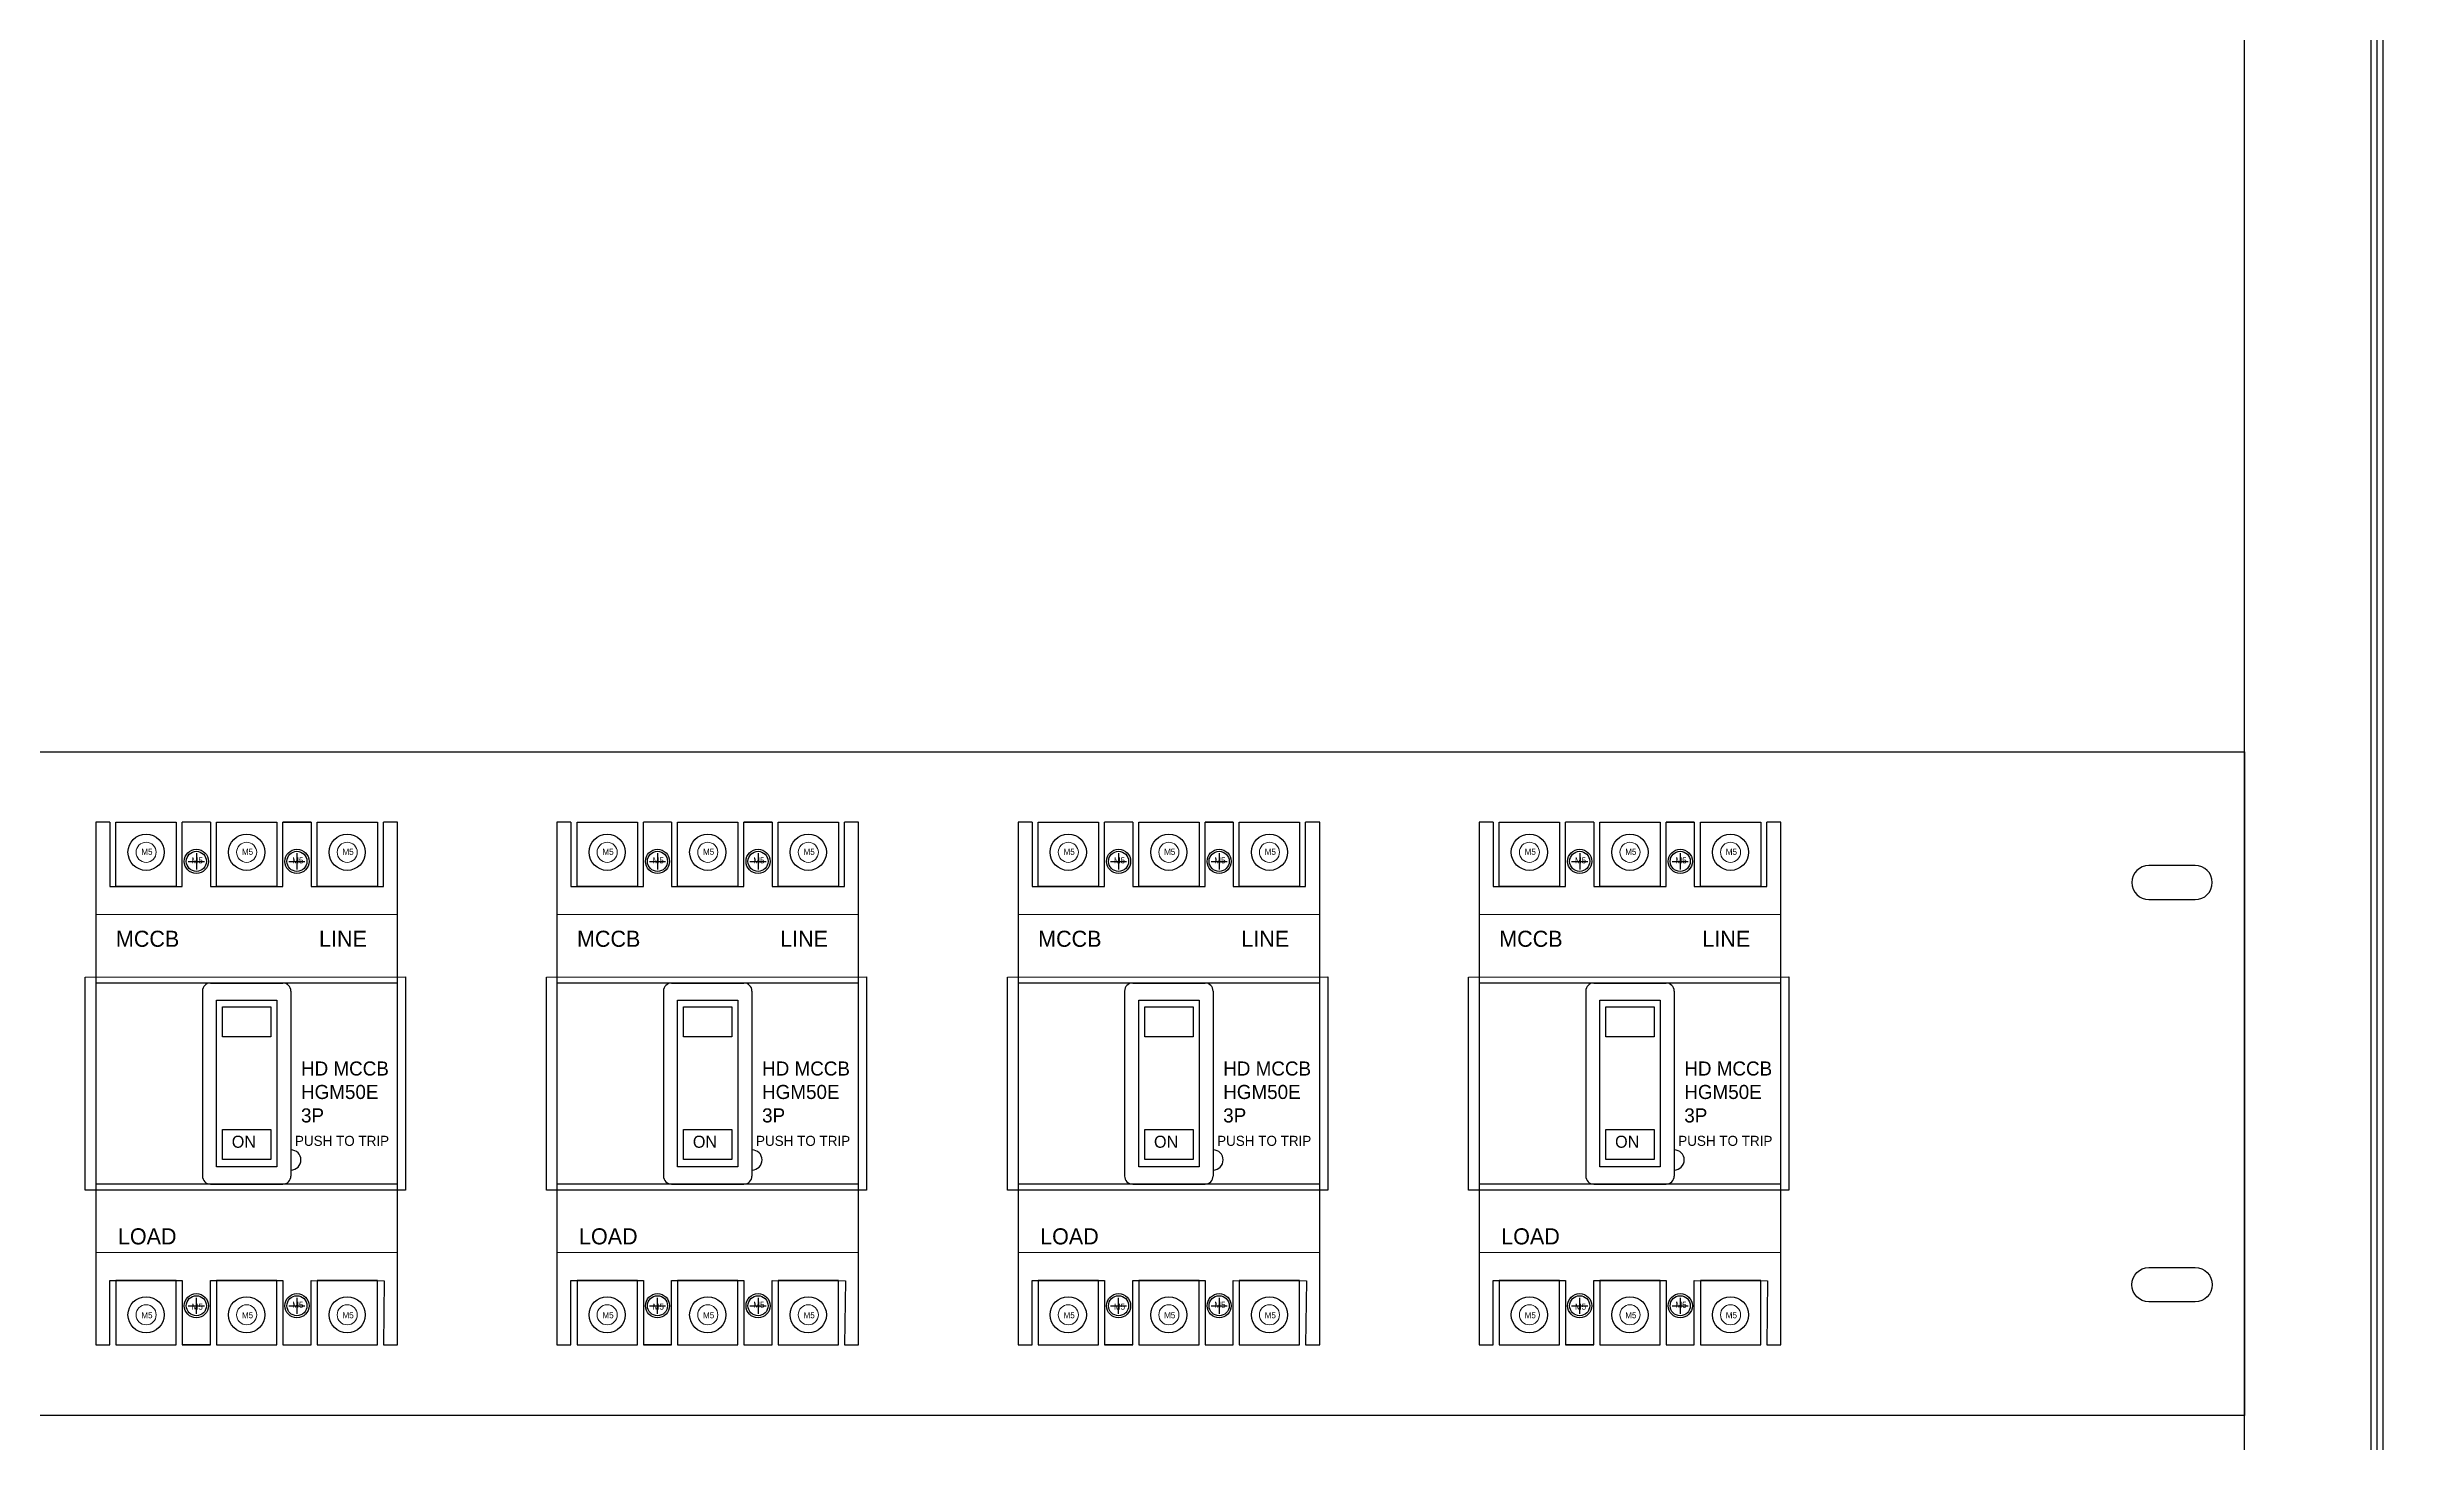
# Model space of a CAD drawing. Header units: millimetres. Extents: x 0 to 6523, y 0 to 4612.
# Drawn here: x 685 to 1274, y 2918 to 3265 of the extents above; entities that cross this region are included whole.
import ezdxf

# ---------------------------------------------------------------- set-up
doc = ezdxf.new("R2010")
doc.units = ezdxf.units.MM
doc.layers.add('CNC', color=7, linetype='Continuous')
doc.layers.add('E_Electrical Equipment', color=35, linetype='Continuous', lineweight=5)

# ---------------------------------------------------------------- blocks, each defined once
blk = doc.blocks.new('HYUNDAI MCCB HGM100E- 3P')
at = {"lineweight": 30}
for p, q in [((-24144.97, 7182.93), (-24137.97, 7182.93)), ((-24144.97, 7052.93), (-24137.97, 7052.93))]:
    blk.add_line(p, q, dxfattribs=at)
for p, q in [((-24116.47, 7182.93), (-24116.47, 7182.93)), ((-24116.47, 7142.93), (-24191.47, 7142.93)), ((-24164.97, 7140.93), (-24164.97, 7094.93)), ((-24162.97, 7142.93), (-24144.97, 7142.93)), ((-24161.47, 7138.63), (-24146.47, 7138.63)), ((-24161.47, 7097.22), (-24161.47, 7138.63)), ((-24146.47, 7138.63), (-24146.47, 7097.22)), ((-24142.97, 7140.93), (-24142.97, 7094.93)), ((-24159.97, 7137.01), (-24147.97, 7137.01)), ((-24159.97, 7129.51), (-24159.97, 7137.01)), ((-24147.97, 7137.01), (-24147.97, 7129.51)), ((-24147.97, 7129.51), (-24159.97, 7129.51)), ((-24159.97, 7106.51), (-24147.97, 7106.51)), ((-24159.97, 7099.01), (-24159.97, 7106.51)), ((-24147.97, 7106.51), (-24147.97, 7099.01)), ((-24146.47, 7097.22), (-24161.47, 7097.22)), ((-24147.97, 7099.01), (-24159.97, 7099.01)), ((-24116.47, 7092.93), (-24191.47, 7092.93)), ((-24162.97, 7092.93), (-24144.97, 7092.93))]:
    blk.add_line(p, q)
at = {"color": 4}
for p, q in [((-24166.47, 7175.18), (-24166.47, 7171.18)), ((-24141.47, 7175.18), (-24141.47, 7171.18)), ((-24168.47, 7173.18), (-24164.47, 7173.18)), ((-24143.47, 7173.18), (-24139.47, 7173.18)), ((-24168.47, 7062.68), (-24164.47, 7062.68)), ((-24166.47, 7060.68), (-24166.47, 7064.68)), ((-24143.47, 7062.68), (-24139.47, 7062.68)), ((-24141.47, 7064.68), (-24141.47, 7060.68))]:
    blk.add_line(p, q, dxfattribs=at)
at = {"lineweight": 30}
for points in [[(-24187.97, 7182.93), (-24191.47, 7182.93), (-24191.47, 7052.93), (-24187.97, 7052.93)], [(-24187.97, 7182.93), (-24187.97, 7166.93), (-24169.97, 7166.93), (-24169.97, 7182.93)], [(-24162.97, 7182.93), (-24169.97, 7182.93)], [(-24162.97, 7182.93), (-24169.97, 7182.93)], [(-24162.97, 7182.93), (-24162.97, 7166.93), (-24144.97, 7166.93), (-24144.97, 7182.93)], [(-24137.97, 7182.93), (-24144.97, 7182.93)], [(-24137.97, 7182.93), (-24137.97, 7166.93), (-24119.97, 7166.93), (-24119.97, 7182.93)], [(-24119.97, 7052.93), (-24116.47, 7052.93), (-24116.47, 7182.93), (-24119.97, 7182.93)], [(-24187.97, 7052.93), (-24187.97, 7068.93), (-24169.97, 7068.93), (-24169.97, 7052.93)], [(-24187.97, 7052.93), (-24187.97, 7068.93), (-24169.97, 7068.93), (-24169.97, 7052.93)], [(-24162.97, 7052.93), (-24162.97, 7068.93), (-24144.97, 7068.93), (-24144.97, 7052.93)], [(-24162.97, 7052.93), (-24162.97, 7068.93), (-24144.97, 7068.93), (-24144.97, 7052.93)], [(-24137.97, 7052.93), (-24137.97, 7068.93), (-24119.75, 7068.88), (-24119.97, 7052.93)], [(-24169.97, 7052.93), (-24162.97, 7052.93)], [(-24162.97, 7052.93), (-24169.97, 7052.93)], [(-24144.97, 7052.93), (-24137.97, 7052.93)]]:
    blk.add_lwpolyline(points, dxfattribs=at)
at = {"color": 1}
for points in [[(-24186.47, 7182.93), (-24171.47, 7182.93), (-24171.47, 7166.93), (-24186.47, 7166.93)], [(-24186.47, 7052.93), (-24171.47, 7052.93), (-24171.47, 7068.93), (-24186.47, 7068.93)]]:
    blk.add_lwpolyline(points, close=True, dxfattribs=at)
at = {"color": 2}
for points in [[(-24161.47, 7182.93), (-24146.47, 7182.93), (-24146.47, 7166.93), (-24161.47, 7166.93)], [(-24161.47, 7052.93), (-24146.47, 7052.93), (-24146.47, 7068.93), (-24161.47, 7068.93)]]:
    blk.add_lwpolyline(points, close=True, dxfattribs=at)
at = {"color": 5}
for points in [[(-24136.47, 7182.93), (-24121.47, 7182.93), (-24121.47, 7166.93), (-24136.47, 7166.93)], [(-24136.47, 7052.93), (-24121.47, 7052.93), (-24121.47, 7068.93), (-24136.47, 7068.93)]]:
    blk.add_lwpolyline(points, close=True, dxfattribs=at)
at = {"color": 4}
blk.add_lwpolyline([(-24114.47, 7091.43), (-24194.09, 7091.42), (-24194.09, 7144.42), (-24114.47, 7144.43)], close=True, dxfattribs=at)
at = {"color": 1}
for centre in [(-24178.97, 7175.43), (-24178.97, 7060.43)]:
    blk.add_circle(centre, 4.5, dxfattribs=at)
at = {"color": 2}
for centre in [(-24153.97, 7175.43), (-24153.97, 7060.43)]:
    blk.add_circle(centre, 4.5, dxfattribs=at)
at = {"color": 5}
for centre in [(-24128.97, 7175.43), (-24128.97, 7060.43)]:
    blk.add_circle(centre, 4.5, dxfattribs=at)
at = {"color": 4}
for centre in [(-24166.47, 7173.18), (-24141.47, 7173.18), (-24166.47, 7062.68), (-24141.47, 7062.68)]:
    blk.add_circle(centre, 2.5, dxfattribs=at)
for centre, radius, start, end in [((-24162.97, 7140.93), 2, 90, 180), ((-24144.97, 7140.93), 2, 0, 90), ((-24142.97, 7098.93), 2.5, 270, 90), ((-24162.97, 7094.93), 2, 180, 270), ((-24144.97, 7094.93), 2, 270, 0)]:
    blk.add_arc(centre, radius, start, end)
at = {"layer": 'E_Electrical Equipment', "color": 0}
for p, q in [((-24169.97, 7182.93), (-24162.97, 7182.93)), ((-24169.97, 7182.93), (-24162.97, 7182.93)), ((-24144.97, 7182.93), (-24137.97, 7182.93)), ((-24116.47, 7159.93), (-24191.47, 7159.93)), ((-24116.47, 7075.93), (-24191.47, 7075.93)), ((-24169.97, 7052.93), (-24162.97, 7052.93)), ((-24169.97, 7052.93), (-24162.97, 7052.93)), ((-24144.97, 7052.93), (-24137.97, 7052.93))]:
    blk.add_line(p, q, dxfattribs=at)
for centre in [(-24178.97, 7175.43), (-24153.97, 7175.43), (-24128.97, 7175.43), (-24178.97, 7060.43), (-24153.97, 7060.43), (-24128.97, 7060.43)]:
    blk.add_circle(centre, 2.5, dxfattribs=at)
blk.add_text('ON', height=3).set_placement((-24157.67, 7101.96))
at = {"color": 3, "char_height": 1.5}
for insert, attachment_point in [((-24180.15, 7176.3), 1), ((-24155.15, 7176.3), 1), ((-24130.15, 7176.3), 1), ((-24180.15, 7059.55), 7), ((-24155.15, 7059.55), 7), ((-24130.15, 7059.55), 7)]:
    blk.add_mtext_dynamic_manual_height_columns('{\\C7;M5}', width=4.3385, gutter_width=1, heights=[0], dxfattribs=dict(at, insert=insert, attachment_point=attachment_point))
at = {"color": 1, "char_height": 1.5}
for insert, attachment_point in [((-24167.65, 7174.17), 1), ((-24142.65, 7174.17), 1), ((-24167.65, 7061.68), 7), ((-24142.65, 7063.67), 1)]:
    blk.add_mtext_dynamic_manual_height_columns('M5', width=4.3385, gutter_width=1, heights=[0], dxfattribs=dict(at, insert=insert, attachment_point=attachment_point))
at = {"attachment_point": 1}
for s, width, insert, char_height in [('MCCB', 14.0775, (-24186.47, 7155.93), 4), ('LINE', 14.0775, (-24135.97, 7155.93), 4), ('{\\C1;HD MCCB\\PHGM50E\\P3P}', 37.6867, (-24140.46, 7123.42), 3.5), ('PUSH TO TRIP', 37.6575, (-24141.97, 7104.93), 2.5), ('LOAD', 14.0775, (-24185.97, 7081.93), 4)]:
    blk.add_mtext_dynamic_manual_height_columns(s, width=width, gutter_width=1, heights=[0], dxfattribs=dict(at, insert=insert, char_height=char_height))
blk = doc.blocks.new('ovan8.5x20')
at = {"layer": 'CNC', "color": 2, "lineweight": -3}
for p, q in [((5.75, 4.25), (-5.75, 4.25)), ((-5.75, -4.25), (5.75, -4.25))]:
    blk.add_line(p, q, dxfattribs=at)
for centre, start, end in [((-5.75, 0), 90, 270), ((5.75, 0), 270, 90)]:
    blk.add_arc(centre, 4.25, start, end, dxfattribs=at)

msp = doc.modelspace()

# ---------------------------------------------------------------- linework, layer by layer
at = {"color": 7}
for points in [[(264.36, 2090.08), (1264.36, 2090.08), (1264.36, 4190.08), (264.36, 4190.08)], [(265.86, 2091.58), (1262.86, 2091.58), (1262.86, 4188.58), (265.86, 4188.58)], [(2164.36, 2090.08), (1264.36, 2090.08), (1264.36, 4190.08), (2164.36, 4190.08)], [(2162.86, 2091.58), (1265.86, 2091.58), (1265.86, 4188.58), (2162.86, 4188.58)]]:
    msp.add_lwpolyline(points, close=True, dxfattribs=at)
at = {"color": 46}
for points in [[(297.36, 2123.08), (1231.36, 2123.08), (1231.36, 4157.08), (297.36, 4157.08)], [(297.36, 3090.12), (1231.36, 3090.12), (1231.36, 2925.12), (297.36, 2925.12)]]:
    msp.add_lwpolyline(points, close=True, dxfattribs=at)
at = {"color": 2, "ltscale": 3}
for centre in [(722.23, 3062.89), (747.23, 3062.89), (836.86, 3062.89), (861.86, 3062.89), (951.48, 3062.89), (976.48, 3062.89), (1066.11, 3062.89), (1091.11, 3062.89), (722.23, 2952.39), (747.23, 2952.39), (836.86, 2952.39), (861.86, 2952.39), (951.48, 2952.39), (976.48, 2952.39), (1066.11, 2952.39), (1091.11, 2952.39)]:
    msp.add_circle(centre, 3, dxfattribs=at)

# ---------------------------------------------------------------- block references
at = {"color": 0}
for p in [(24888.7, -4110.29), (25003.32, -4110.29), (25117.95, -4110.29), (25232.57, -4110.29)]:
    msp.add_blockref('HYUNDAI MCCB HGM100E- 3P', p, dxfattribs=at)
at = {"layer": 'CNC', "lineweight": -3}
msp.add_blockref('ovan8.5x20', (1213.36, 3057.62), dxfattribs=at)
at = {"layer": 'CNC', "lineweight": -3, "xscale": -1, "rotation": 180}
msp.add_blockref('ovan8.5x20', (1213.36, 2957.62), dxfattribs=at)

doc.saveas('drawing.dxf')
